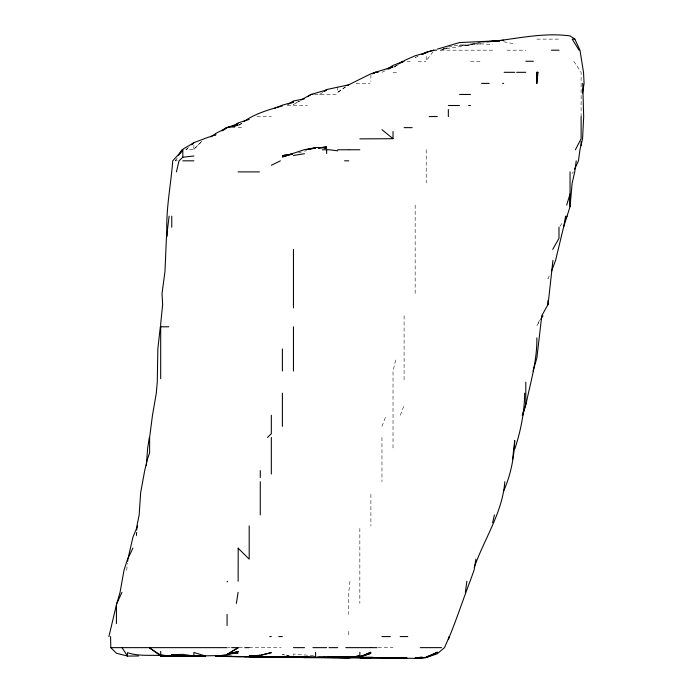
<?xml version="1.0" encoding="UTF-8"?>
<svg xmlns="http://www.w3.org/2000/svg" width="693" height="693" viewBox="0 0 693 693"><rect width="100%" height="100%" fill="white"/><g stroke="black" fill="none" stroke-linecap="round" stroke-linejoin="round"><path stroke-width="0.52" stroke-dasharray="3.46 2.6" d="M136.634 531.973L136.391 537.006L137.067 530.968M126.715 570.192L127.399 563.253M349.982 581.262L348.77 592.324L348.77 614.448M395.72 359.979L393.026 371.041L393.026 448.492M400.32 415.298L404.088 405.136M381.964 426.368L386.2 415.298M539.535 320.235L536.858 325.649L539.63 321.136M177.434 160.828L175.39 160.828L177.018 158.065M175.39 160.828L178.82 155.726M559.883 226.36L562.855 222.106M433.073 51.81L426.221 60.733L426.221 55.033M572.046 173.562L573.38 171.89M193.875 149.341L202.139 140.982L193.875 149.341L193.875 142.654M185.949 149.766L189.12 146.925L185.949 149.766L193.65 149.766M337.708 86.868L337.708 92.377L345.365 86.842M322.323 92.611L319.733 94.447L322.323 92.775M238.981 125.026L241.536 123.224M337.708 92.377L347.921 85.395M397.635 65.003L393.953 67.143L397.349 64.761M393.875 67.143L397.271 65.003M298.986 101.187L293.451 104.487L299.904 101.187M239.059 125.104L242.741 123.025M381.964 72.315L386.573 70.028M417.922 56.298L415.159 57.614L417.922 56.376M492.602 50.191L440.228 50.191L446.543 47.618M440.228 50.191L447.331 47.765M304.513 151.23L306.557 150.641M298.484 152.711L301.498 151.966M479.53 42.49L459.416 46.691L443.321 49.038L448.345 48.588M448.345 46.881L459.416 44.863L470.478 45.227L459.416 45.833L470.478 44.057L481.54 43.893L492.602 44.629M481.54 42.628L470.478 44.326L481.54 43.893M536.858 39.129L558.991 39.129M506.955 50.191L525.796 50.191M407.112 61.253L410.135 61.253M418.104 61.253L425.952 61.253M470.478 61.253L481.54 61.253M393.026 72.315L396.639 72.315M356.193 83.385L370.123 83.385M314.587 94.447L336.296 94.447M287.231 105.509L292.481 105.509M293.451 105.509L307.363 105.509M256.973 116.571L271.327 116.571M231.557 127.642L236.504 127.642M238.132 127.642L244.101 127.642M228.17 647.643L230.293 647.643M239.024 647.643L244.023 647.643M249.194 647.643L281.159 647.643M378.101 647.643L393.026 647.643M313.574 655.725L293.451 654.01L293.451 655.751M289.431 655.821L282.389 654.521L288.427 655.665M503.664 41.736L514.734 43.945M573.787 61.253L581.115 72.315L581.115 116.571M426.221 149.766L426.221 182.961M415.159 205.085L415.159 293.598M404.088 315.722L404.088 382.112M381.964 437.43L381.964 481.687M370.902 74.766L370.902 81.505M370.902 494.274L370.902 525.935M359.84 528.464L359.84 603.386M348.77 631.392L348.77 636.581M549.211 275.987L547.92 278.707L549.237 275.987"/><path stroke-width="1.04" d="M536.824 83.385L536.858 72.315L537.976 72.315L536.858 83.385L536.858 72.315M524.679 393.174C524.471 411.919 520.815 430.717 514.951 448.492M167.074 236.27C165.393 210.837 170.859 186.045 172.722 160.828L182.813 149.766L181.887 149.766L178.638 155.301M136.738 529.963L136.928 525.935L139.18 514.873L140.636 492.749L144.698 470.616L147.297 459.554L149.619 452.798L149.619 437.43L152.477 415.298L156.297 393.174L157.268 382.112L157.839 348.917L160.317 326.793M146.353 465.592L147.618 448.492L149.324 437.43M512.551 459.554L514.734 440.54C514.145 457.701 510.663 475.19 503.664 490.965M552.936 260.403L548.059 304.66M504.816 481.687C502.546 512.569 484.268 538.851 474.22 567.428M169.153 216.147L166.398 238.279L164.977 271.465L162.023 293.598L162.647 304.66L160.689 323.657L160.689 378.673M576.221 160.828L574.731 171.89L572.158 182.961L570.053 206.627L563.556 227.217L555.578 260.403L551.42 271.465M465.367 592.324L466.874 581.262M127.642 561.217L127.928 559.13M236.356 603.386L238.132 592.324M582.492 93.442L584.095 83.385L583.506 72.315L579.98 50.191L574.861 39.129L570.053 35.923C542.454 32.129 514.968 39.293 487.577 41.892M475.883 559.13L474.073 570.192L470.071 581.262C462.681 600.502 456.375 620.157 448.345 639.215L449.307 636.581L444.499 647.643L437.283 653.759L426.221 657.527L415.159 658.35L359.84 657.796L407.112 658.012M563.556 227.217L565.601 216.147M536.858 337.855C537.231 360.386 530.535 382.345 525.978 404.236M128.136 558.125L132.978 537.006L137.63 525.935M574.653 169.127L578.464 160.828L579.928 149.766L582.57 138.704L583.679 116.571L582.726 83.385M108.905 636.581L116.433 604.781L120.054 592.324L124.012 570.192L127.495 559.355L132.926 548.068M492.602 522.747L494.43 514.873M176.429 171.89L179.045 160.828L182.813 157.259L193.875 155.977M522.808 415.298L525.796 404.236L525.796 382.112M533.056 371.041L536.858 358.038L541.77 315.722L547.92 304.66L547.92 300.641M566.666 205.085L570.053 194.023L570.053 205.085M522.193 415.298L525.796 404.807M116.866 603.386L121.933 592.324M575.415 149.766L581.115 138.704L581.115 116.571M552.737 249.341L558.991 238.279L558.991 227.217M540.739 319.334L542.957 315.722M227.07 581.86L227.451 581.262M238.132 581.262L238.201 548.068M180.526 153.17L182.813 149.766L182.813 157.259M565.835 217.853L567.021 216.147M267.481 437.43L271.327 433.731L271.327 415.298M191.502 144.794L193.875 142.654L204.487 138.704M192.29 144.144L193.875 142.741L182.813 149.229M221.968 130.916L226.23 127.642L238.132 125.182L227.07 127.642L216.008 133.299L210.88 136.902M347.072 85.611L370.902 73.787L375.485 72.315L373.648 73.293M234.017 125.866L238.132 122.912L249.194 119.378M223.666 130.059L227.07 127.642L238.132 123.709L235.663 125.182M324.055 91.389L326.646 89.553L348.77 84.815M244.092 121.422C255.388 113.47 269.205 109.546 282.389 105.89M307.779 96.656L311.036 94.447L326.646 89.977L324.922 91.095M398.215 64.172L402.529 61.253M400.667 62.864L404.088 61.253L393.026 65.402L387.075 69.127M288.002 104.374L293.451 100.987L304.513 98.83M300.831 100.095L311.036 94.447L312.812 94.447M372.643 73.787L375.268 72.315L393.026 66.814L388.418 69.109M428.066 656.384L426.221 657.406L419.178 657.683M214.293 135.499L216.008 134.581L204.946 138.444M271.327 165.28L280.405 160.828M421.613 54.539L426.221 52.339L433.679 50.191M291.632 102.971L293.451 102.131L282.389 105.128M422.531 54.305L426.221 52.651L415.159 55.778L404.088 60.637M267.299 656.617L348.77 657.553L359.84 656.999L370.902 652.243L359.84 656.955L327.65 657.31L359.84 657.077L359.84 652.304M274.107 108.437L281.523 105.509M426.221 656.912L431.245 655.093M360.845 656.41L370.902 653.239C354.088 660.542 335.36 656.349 317.593 657.31M437.283 49.16L459.416 42.585L499.644 40.679L482.545 41.978M426.221 52.339L433.731 50.191M290.436 154.643L282.389 156.939L304.513 149.627L315.584 148.077L308.723 149.264M261.27 655.05L271.327 652.615L260.265 655.465L249.194 655.968L260.265 655.292L249.194 656.704L216.008 656.401L227.07 654.513L238.132 647.721L227.07 654.365L238.132 652.858L230.085 653.638M305.778 149.766L315.584 147.479L326.646 148.042L324.636 148.103M292.446 153.95L282.389 155.648L292.446 154.106M293.451 155.483L304.513 153.699M318.598 147.999L326.646 146.899L318.598 147.964M260.265 655.292L250.199 656.41M536.858 72.444L537.976 72.315M331.67 657.302L372.912 657.285M501.654 40.506L503.664 40.333L492.602 41.086L499.644 40.87M419.178 657.501L421.188 657.328M265.289 656.617L293.451 657.111L304.513 656.444L293.451 657.094L227.07 656.462L241.155 656.479M348.77 657.354L350.788 657.302L337.708 657.38L370.902 657.588L341.736 657.31M353.802 657.137L359.84 656.73M350.788 657.328L337.708 657.38L370.902 657.492M350.788 657.31L328.655 657.31L334.693 657.605M180.804 655.924L171.751 656.158L160.689 655.119L149.619 647.981L160.689 655.89L204.946 656.202L160.689 656.028L204.946 656.228L171.751 655.795L171.751 654.686L182.813 654.357L193.875 656.037L204.946 656.54L193.875 656.037L193.875 652.485L204.946 655.847L216.008 655.613M353.802 657.224L359.84 657.077M381.964 657.83L406.107 658.004M370.902 657.926L304.513 657.666L293.451 656.626M359.84 138.877L393.026 138.704L393.026 131.557M241.155 656.566L216.008 656.332L227.07 656.418M246.18 656.617L216.008 656.401M138.557 655.994L127.495 656.072L116.433 653.248L110.802 647.643L110.568 636.581M160.689 656.046L171.751 655.976L160.689 655.119M245.175 656.626L308.541 657.033L244.17 656.617M193.875 655.95L204.946 655.942L182.813 655.994L171.751 654.686L182.813 656.002L204.946 656.106M574.861 39.129L572.184 39.129L579.079 50.191M434.312 50.191L436.547 50.191M551.455 50.191L558.991 50.191M525.796 61.253L533.341 61.253M375.268 72.315L378.205 72.315M504.132 72.315L514.734 72.315M516.631 72.315L525.796 72.315M481.54 83.385L489.206 83.385M502.59 83.385L503.664 83.385M459.58 94.447L470.478 94.447M448.345 105.509L459.416 105.509M468.598 105.509L470.478 105.509M429.218 116.571L437.283 116.571M404.088 127.642L412.162 127.642M322.358 149.766L329.703 149.766L337.708 150.849M337.708 149.766L348.77 149.766M349.229 149.766L359.84 149.766M182.813 160.828L193.875 160.828M344.594 160.828L348.77 160.828M238.132 171.89L259.373 171.89M160.689 326.793L168.78 326.793M269.724 636.581L271.327 636.581M278.759 636.581L282.389 636.581M381.964 636.581L390.367 636.581M400.19 636.581L407.753 636.581M110.802 647.643L227.07 647.643M231.635 647.643L238.132 647.643M244.768 647.643L249.194 647.643M293.451 647.643L304.513 647.643M312.924 647.643L326.646 647.643M329.019 647.643L337.708 647.643M345.764 647.643L370.902 647.643M371.093 647.643L376.949 647.643M420.244 647.643L441.614 647.643M260.265 656.713L249.194 656.721L308.541 656.999L262.275 656.617M171.751 655.795L178.794 655.812M122.003 647.643L127.495 656.072L127.495 652.685C139.856 656.86 152.919 654.478 165.714 655.838L160.689 655.769L165.714 655.786M249.194 656.652L308.541 657.137L304.513 657.025M402.079 657.796L381.964 657.709L395.036 657.986M227.07 656.47L238.132 656.522M260.265 656.626L308.541 657.241M271.327 656.678L308.541 657.207L253.222 656.609M293.451 657.103L308.541 657.172L294.456 656.617M318.598 657.31L326.646 657.362L323.631 657.302M398.059 658.004L404.088 658.038M160.689 655.769L165.714 655.838L160.689 655.803L160.689 651.377M193.875 656.15L204.946 656.306L174.766 655.924M172.756 655.924L182.813 656.098M345.755 657.31L359.84 657.536L348.77 657.57L359.84 655.786L348.77 657.926L304.513 657.215L315.584 657.406L313.574 657.31M264.284 656.626L293.451 657.181M193.875 656.037L204.946 656.228M327.65 657.31L337.708 657.492M254.227 656.609L260.265 656.808M381.964 129.678L393.026 138.704M238.132 548.172L249.194 559.13L249.194 525.935M581.115 141.58L581.115 145.409M570.053 171.89L570.053 206.627M448.345 109.537L448.345 116.571M326.646 149.766L326.646 153.586M315.584 652.304L315.584 656.02M293.451 249.341L293.451 307.917M293.451 326.793L293.451 371.041M282.389 348.917L282.389 371.041M282.389 393.174L282.389 426.368M271.327 437.43L271.327 474.021M260.265 470.616L260.265 477.555M260.265 481.687L260.265 514.873M227.07 614.448L227.07 625.51M171.751 216.147L171.751 227.217M116.433 604.781L116.433 623.613M437.283 652.226L426.221 657.544L415.159 658.064L426.221 657.527L437.283 652.226M238.132 651.541L227.07 654.365L238.132 651.541M422.193 657.285L419.178 657.57L422.193 657.293M337.708 656.617L326.646 657.484L337.708 656.617M282.389 656.851L271.327 656.869L282.389 656.86M393.026 657.796L381.964 657.709L393.026 657.848M227.07 656.262L216.008 656.158L232.103 656.392L227.07 656.288"/></g></svg>
